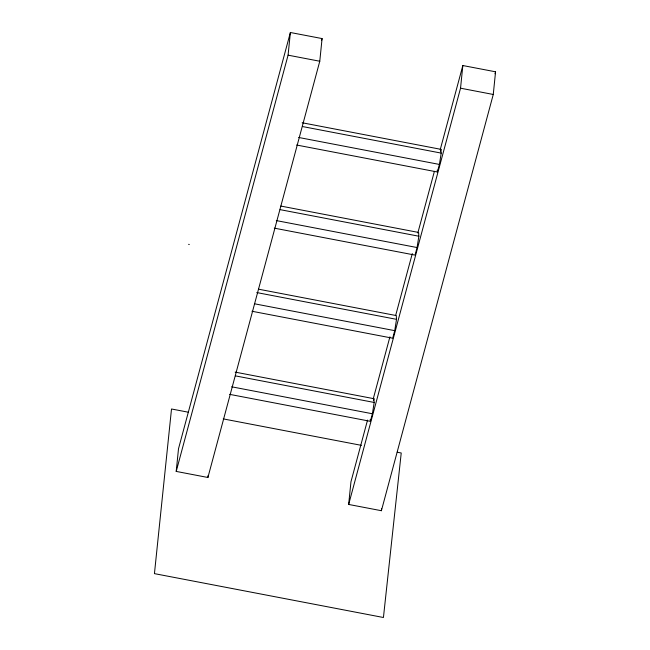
<?xml version="1.0" encoding="UTF-8"?>
<svg xmlns="http://www.w3.org/2000/svg" width="650" height="650" viewBox="0 0 650 650"><rect width="100%" height="100%" fill="white"/><g stroke="black" fill="none" stroke-linecap="round" stroke-linejoin="round"><path stroke-width="0.97" d="M176.207 471.413L178.506 448.744L290.379 32.5L322.075 38.569L319.776 61.238L207.903 477.482L176.207 471.413L288.08 55.169L290.379 32.5M207.903 477.482L208.097 475.516M440.196 149.76L462.832 65.536L495.56 71.801L493.269 94.469L381.396 510.713L348.66 504.449L350.959 481.78L367.543 420.079M381.396 510.713L381.591 508.747M348.66 504.449L460.541 88.197L462.832 65.536M229.613 394.347L370.37 421.314L372.401 413.766L374.181 402.456L373.929 398.694L235.146 372.109M251.948 311.252L392.706 338.211L394.737 330.655L396.516 319.337L396.264 315.567L258.481 289.177M274.284 228.142L415.049 255.101L417.073 247.544L418.86 236.218L418.608 232.456L280.816 206.058M296.619 145.023L437.385 171.99L439.416 164.434L441.196 153.107L440.944 149.338L302.161 122.761M321.547 40.528L322.075 38.569M373.336 398.531L389.919 336.83M395.712 315.283L412.295 253.581M417.82 233.009L434.403 171.308M373.417 400.579L373.929 398.694M440.432 151.231L440.944 149.338M495.04 73.759L495.56 71.801M288.08 55.169L319.776 61.238M460.541 88.197L493.269 94.469M302.412 126.531L441.196 153.107M298.651 137.467L439.416 164.434M280.077 209.641L418.86 236.218M276.315 220.586L417.073 247.544M188.589 244.335L189.304 244.473M256.75 292.565L396.516 319.337M254.971 303.883L394.737 330.655M235.398 375.871L374.181 402.456M231.636 386.799L372.401 413.766M188.419 412.222L171.511 408.988L154.44 573.633L383.435 617.5L401.229 452.985L397.256 452.221M223.226 418.892L361.457 445.364M437.255 170.105L437.385 171.99M370.248 419.429L370.37 421.314"/></g></svg>
